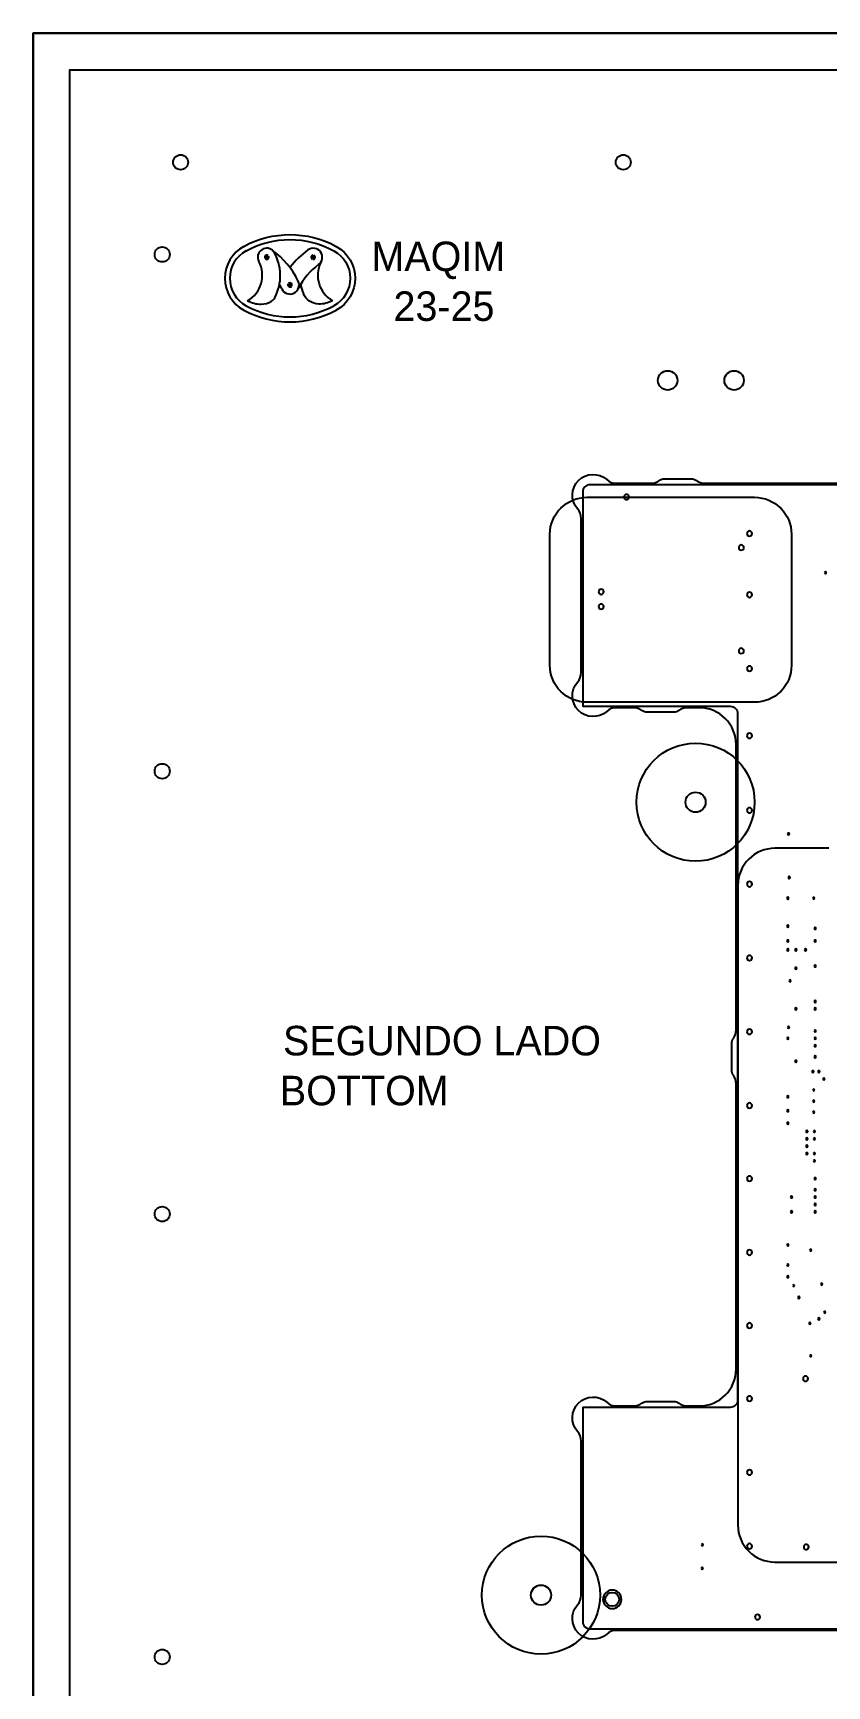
# Model space of a CAD drawing. Extents: x -216 to 339, y -350 to 279.
# Drawn here: x -215.9 to -79.2, y -5 to 279.4 of the extents above; entities that cross this region are included whole.
import ezdxf

# ---------------------------------------------------------------- set-up
doc = ezdxf.new("R2010")
doc.units = 0
doc.layers.get('0').update_dxf_attribs({"linetype": 'CONTINUOUS'})
for name, color, linetype in [('1_0_PALLET', 53, 'CONTINUOUS'), ('_G01-IND-3GEN_DRILLS', 40, 'CONTINUOUS'), ('_G01-IND-3GEN_OUTLINE', 4, 'CONTINUOUS')]:
    doc.layers.add(name, color=color, linetype=linetype)
doc.styles.add('MtXpl_Century_Gothic', font='txt')

# ---------------------------------------------------------------- blocks, each defined once
blk = doc.blocks.new('ROUND_99')
blk.add_circle((0, 0), 0.006)
blk = doc.blocks.new('ROUND_148')
blk.add_circle((0, 0), 0.0175)
blk = doc.blocks.new('ROUND_146')
blk.add_circle((0, 0), 0.0625)
blk = doc.blocks.new('*U37')
at = {"layer": '1_0_PALLET', "color": 7, "style": 'MtXpl_Century_Gothic'}
blk.add_text('MAQIM', height=5.08, dxfattribs=at).set_placement((-157.65, 238.44))
blk = doc.blocks.new('*U42')
at = {"layer": '1_0_PALLET', "color": 7, "style": 'MtXpl_Century_Gothic'}
for s, p in [('SEGUNDO LADO', (-172.87, 103.5)), ('BOTTOM', (-173.41, 94.91))]:
    blk.add_text(s, height=5.08, dxfattribs=at).set_placement(p)
blk = doc.blocks.new('*U43')
at = {"layer": '1_0_PALLET', "color": 7, "style": 'MtXpl_Century_Gothic'}
blk.add_text('23-25', height=5.08, dxfattribs=at).set_placement((-153.85, 229.87))

msp = doc.modelspace()

# ---------------------------------------------------------------- linework, layer by layer
at = {"layer": '1_0_PALLET', "color": 7, "linetype": 'CONTINUOUS'}
for p, q in [((-175.46, 241.1), (-175.95, 240.61)), ((-175.39, 241.03), (-175.88, 240.54)), ((-167.66, 241.17), (-167.78, 240.49)), ((-167.56, 241.16), (-167.68, 240.47)), ((-171.97, 236.24), (-171.44, 235.79)), ((-171.9, 236.32), (-171.37, 235.87))]:
    msp.add_line(p, q, dxfattribs=at)
at = {"layer": '1_0_PALLET', "linetype": 'CONTINUOUS'}
msp.add_lwpolyline([(192.96, 259.82), (192.96, 279.4), (-215.9, 279.4), (-215.9, -279.4), (192.96, -279.4), (-215.9, -279.4), (-215.9, 279.4), (192.96, 279.4), (192.96, 259.89, -0.19269), (192.47, 258.67, 0.976311), (195.17, 255.97, -0.192689), (196.39, 256.46), (215.9, 256.46), (215.9, -256.46), (196.39, -256.46, -0.19269), (195.17, -255.97, 0.976311), (192.47, -258.67, -0.192689), (192.96, -259.89), (192.96, -279.4), (192.96, -259.82)], format="xyb", dxfattribs=at)
at = {"layer": '1_0_PALLET', "color": 4}
msp.add_lwpolyline([(209.55, -273.05), (-209.55, -273.05), (-209.55, 273.05), (209.55, 273.05)], close=True, dxfattribs=at)
at = {"layer": '1_0_PALLET', "color": 150, "linetype": 'CONTINUOUS'}
msp.add_lwpolyline([(96.14, 4.57), (-115.47, 4.57, 0.182676), (-117.15, 3.94, -0.939221), (-122.17, 8.96, 0.182676), (-121.54, 10.64), (-121.54, 37.12, 0.182676), (-122.17, 38.8, -0.939221), (-117.15, 43.82, 0.182676), (-115.47, 43.18), (-112.57, 43.18, 0.15686), (-111.09, 43.66, -0.15686), (-110.2, 43.94), (-105.63, 43.94, -0.15686), (-104.74, 43.66, 0.15686), (-103.26, 43.18), (-101.22, 43.18, 0.414214), (-94.87, 49.53), (-94.87, 98.6, 0.15686), (-95.35, 100.08, -0.15686), (-95.63, 100.97), (-95.63, 105.54, -0.15686), (-95.35, 106.43, 0.15686), (-94.87, 107.91), (-94.87, 156.97, 0.414214), (-101.22, 163.32), (-103.26, 163.32, 0.15686), (-104.74, 162.85, -0.15686), (-105.63, 162.56), (-110.2, 162.56, -0.15686), (-111.09, 162.85, 0.15686), (-112.57, 163.32), (-115.47, 163.32, 0.182676), (-117.15, 162.69, -0.939221), (-122.17, 167.71, 0.182676), (-121.54, 169.39), (-121.54, 195.87, 0.182676), (-122.17, 197.55, -0.939221), (-117.15, 202.56, 0.182676), (-115.47, 201.93), (-109.55, 201.93, 0.15686), (-108.07, 202.41, -0.15686), (-107.18, 202.69), (-102.61, 202.69, -0.15686), (-101.72, 202.41, 0.15686), (-100.24, 201.93), (-62.42, 201.93, 0.15686)], format="xyb", dxfattribs=at)
at = {"layer": '1_0_PALLET', "color": 1, "linetype": 'CONTINUOUS'}
msp.add_lwpolyline([(-85.34, 193.17), (-85.34, 170.61, -0.414214), (-91.69, 164.26), (-120.57, 164.26, -0.414214), (-126.92, 170.61), (-126.92, 193.17, -0.414214), (-120.57, 199.52), (-91.69, 199.52, -0.414214)], format="xyb", close=True, dxfattribs=at)
msp.add_lwpolyline([(-78.92, 139.13), (-88.22, 139.13, 0.414214), (-94.57, 132.78), (-94.57, 22.68, 0.414214), (-88.22, 16.33), (-18.01, 16.33, -0.232097)], format="xyb", dxfattribs=at)
at = {"layer": '1_0_PALLET', "linetype": 'CONTINUOUS'}
for centre, radius in [((-190.5, 257.17), 1.29), ((-114.3, 257.17), 1.29), ((-193.67, 241.3), 1.29), ((-106.65, 219.64), 1.67), ((-95.22, 219.64), 1.67), ((-193.67, 152.4), 1.29), ((-101.85, 147.06), 1.73), ((-193.67, 76.2), 1.29), ((-128.46, 10.64), 1.73), ((-116.2, 9.91), 1.19), ((-193.67, 0), 1.29)]:
    msp.add_circle(centre, radius, dxfattribs=at)
at = {"layer": '1_0_PALLET', "color": 9}
for centre in [(-101.85, 147.06), (-128.46, 10.64)]:
    msp.add_circle(centre, 10.16, dxfattribs=at)
at = {"layer": '1_0_PALLET', "color": 7, "linetype": 'CONTINUOUS', "extrusion": (0, 0, -1)}
for centre, radius, start, end in [((171.67, 228.08), 16.64, 61.4568, 118.5432), ((171.67, 228.08), 15.79, 61.4568, 118.5432), ((166.7, 237.21), 5.39, 118.5432, 241.4568), ((166.7, 237.21), 6.24, 118.5432, 241.4568), ((166.59, 235.76), 3.01, 272.478, 337.0468), ((166.7, 237.71), 4.96, 241.9416, 269.9848)]:
    msp.add_arc(centre, radius, start, end, dxfattribs=at)
at = {"layer": '1_0_PALLET', "color": 7, "linetype": 'CONTINUOUS'}
for centre, radius, start, end in [((-176.64, 237.21), 6.24, 118.5432, 241.4568), ((-176.64, 237.21), 5.39, 118.5432, 241.4568), ((-175.67, 240.82), 1.56, 39.2829, 208.0725), ((-183.05, 230.56), 14.2, 25.75, 53.7631), ((-181.41, 237.69), 8.08, 331.7272, 30.6661), ((-160.28, 230.56), 14.2, 125.75, 142.9773), ((-167.67, 240.82), 1.56, 305.75, 125.75), ((-181.5, 237.71), 5.06, 300.0516, 28.0725), ((-175.67, 240.82), 0.35, 53.3051, 216.6949), ((-175.67, 240.82), 0.35, 233.3051, 315), ((-175.67, 240.82), 0.35, 315, 36.6949), ((-160.28, 230.56), 11.08, 125.75, 153.4191), ((-167.67, 240.82), 0.35, 88.3051, 251.6949), ((-167.67, 240.82), 0.35, 268.3051, 350), ((-167.67, 240.82), 0.35, 350, 71.6949), ((-161.83, 237.71), 5.06, 154.0071, 239.9484), ((-183.05, 230.56), 11.08, 25.75, 30.022), ((-171.67, 236.06), 1.56, 205.75, 25.75), ((-171.67, 236.06), 0.35, 148.3051, 311.6949), ((-171.67, 236.06), 0.35, 50, 131.6949), ((-171.67, 236.06), 0.35, 328.3051, 50), ((-161.93, 237.73), 8.08, 191.7285, 202.9532), ((-176.64, 237.71), 4.96, 241.9416, 269.9848), ((-176.64, 236.06), 3.31, 269.9848, 302.3829), ((-175.67, 234.6), 1.56, 300.9833, 331.7272), ((-171.67, 246.35), 16.64, 241.4568, 298.5432), ((-171.67, 246.35), 15.79, 241.4568, 298.5432)]:
    msp.add_arc(centre, radius, start, end, dxfattribs=at)
at = {"layer": '_G01-IND-3GEN_OUTLINE', "linetype": 'CONTINUOUS'}
msp.add_lwpolyline([(24.78, 202.75), (24.77, 215.14), (5.08, 216.28), (-17.22, 216.28), (-36.19, 215.14), (-36.19, 202.95, -0.414214), (-37.46, 201.68), (-39.24, 201.68), (-39.24, 201.55, -0.414214), (-40.26, 200.53), (-47.12, 200.53, -0.414214), (-48.13, 201.55), (-48.13, 201.68), (-120.01, 201.68, 0.414214), (-121.28, 200.41), (-121.28, 163.58), (-95.88, 163.58, -0.414214), (-94.61, 162.31), (-94.61, 44.2, -0.414214), (-95.88, 42.93), (-121.28, 42.93), (-121.28, 6.1, 0.414214), (-120.01, 4.83), (-48.13, 4.83)], format="xyb", dxfattribs=at)

# ---------------------------------------------------------------- block references
for name in ['*U37', '*U43', '*U42']:
    msp.add_blockref(name, (0, 0))
at = {"layer": '_G01-IND-3GEN_DRILLS', "linetype": 'CONTINUOUS', "xscale": -25.4, "yscale": 25.4, "zscale": 25.4, "rotation": 270}
for name, p in [('ROUND_148', (-113.73, 199.58)), ('ROUND_148', (-92.58, 193.29)), ('ROUND_148', (-93.98, 190.88)), ('ROUND_99', (-79.5, 186.56)), ('ROUND_148', (-118.11, 183.26)), ('ROUND_148', (-92.58, 182.75)), ('ROUND_148', (-118.11, 180.72)), ('ROUND_148', (-93.98, 173.1)), ('ROUND_148', (-92.58, 170.05)), ('ROUND_148', (-92.58, 158.5)), ('ROUND_148', (-92.58, 145.67)), ('ROUND_99', (-85.85, 141.61)), ('ROUND_99', (-85.72, 134.11)), ('ROUND_148', (-92.58, 132.97)), ('ROUND_99', (-85.98, 130.56)), ('ROUND_99', (-81.53, 130.56)), ('ROUND_99', (-85.98, 125.73)), ('ROUND_99', (-81.28, 125.35)), ('ROUND_99', (-85.98, 123.19)), ('ROUND_99', (-81.28, 123.19)), ('ROUND_148', (-92.58, 120.27)), ('ROUND_99', (-85.98, 121.67)), ('ROUND_99', (-84.58, 121.67)), ('ROUND_99', (-82.93, 121.67)), ('ROUND_99', (-84.58, 118.49)), ('ROUND_99', (-81.28, 118.87)), ('ROUND_99', (-85.6, 116.33)), ('ROUND_99', (-84.58, 111.51)), ('ROUND_99', (-81.28, 112.78)), ('ROUND_99', (-81.28, 111.51)), ('ROUND_99', (-85.85, 108.33)), ('ROUND_148', (-92.58, 107.57)), ('ROUND_99', (-85.98, 106.43)), ('ROUND_99', (-81.28, 107.7)), ('ROUND_99', (-81.28, 106.43)), ('ROUND_99', (-81.28, 105.16)), ('ROUND_99', (-84.58, 102.49)), ('ROUND_99', (-81.28, 103.25)), ('ROUND_99', (-81.66, 100.71)), ('ROUND_99', (-80.64, 100.71)), ('ROUND_99', (-79.76, 99.44)), ('ROUND_99', (-81.53, 97.54)), ('ROUND_148', (-92.58, 94.87)), ('ROUND_99', (-85.98, 96.39)), ('ROUND_99', (-85.98, 93.98)), ('ROUND_99', (-81.53, 95.63)), ('ROUND_99', (-81.53, 93.73)), ('ROUND_99', (-85.98, 91.82)), ('ROUND_99', (-82.68, 90.42)), ('ROUND_99', (-82.68, 89.15)), ('ROUND_99', (-81.41, 90.42)), ('ROUND_99', (-81.41, 89.15)), ('ROUND_99', (-82.68, 87.88)), ('ROUND_99', (-82.68, 86.61)), ('ROUND_99', (-81.41, 86.61)), ('ROUND_99', (-81.41, 85.34)), ('ROUND_148', (-92.58, 82.3)), ('ROUND_99', (-81.28, 82.3)), ('ROUND_99', (-81.28, 80.39)), ('ROUND_99', (-85.34, 79.12)), ('ROUND_99', (-81.28, 79.12)), ('ROUND_99', (-81.28, 77.85)), ('ROUND_99', (-85.34, 76.58)), ('ROUND_99', (-81.28, 76.58)), ('ROUND_148', (-92.58, 69.6)), ('ROUND_99', (-85.98, 70.87)), ('ROUND_99', (-82.04, 69.98)), ('ROUND_99', (-85.98, 67.44)), ('ROUND_99', (-85.98, 65.41)), ('ROUND_99', (-84.96, 63.88)), ('ROUND_99', (-80.14, 64.14)), ('ROUND_99', (-84.07, 61.85)), ('ROUND_148', (-92.58, 57.02)), ('ROUND_99', (-82.17, 57.4)), ('ROUND_99', (-80.64, 58.17)), ('ROUND_99', (-79.63, 59.31)), ('ROUND_99', (-82.04, 51.82)), ('ROUND_148', (-82.93, 47.88)), ('ROUND_148', (-92.58, 44.45)), ('ROUND_148', (-92.58, 31.75)), ('ROUND_99', (-100.69, 19.29)), ('ROUND_148', (-92.58, 19.05)), ('ROUND_148', (-82.8, 18.92)), ('ROUND_99', (-100.71, 15.24)), ('ROUND_146', (-116.2, 9.91)), ('ROUND_148', (-91.19, 6.86))]:
    msp.add_blockref(name, p, dxfattribs=at)

doc.saveas('drawing.dxf')
